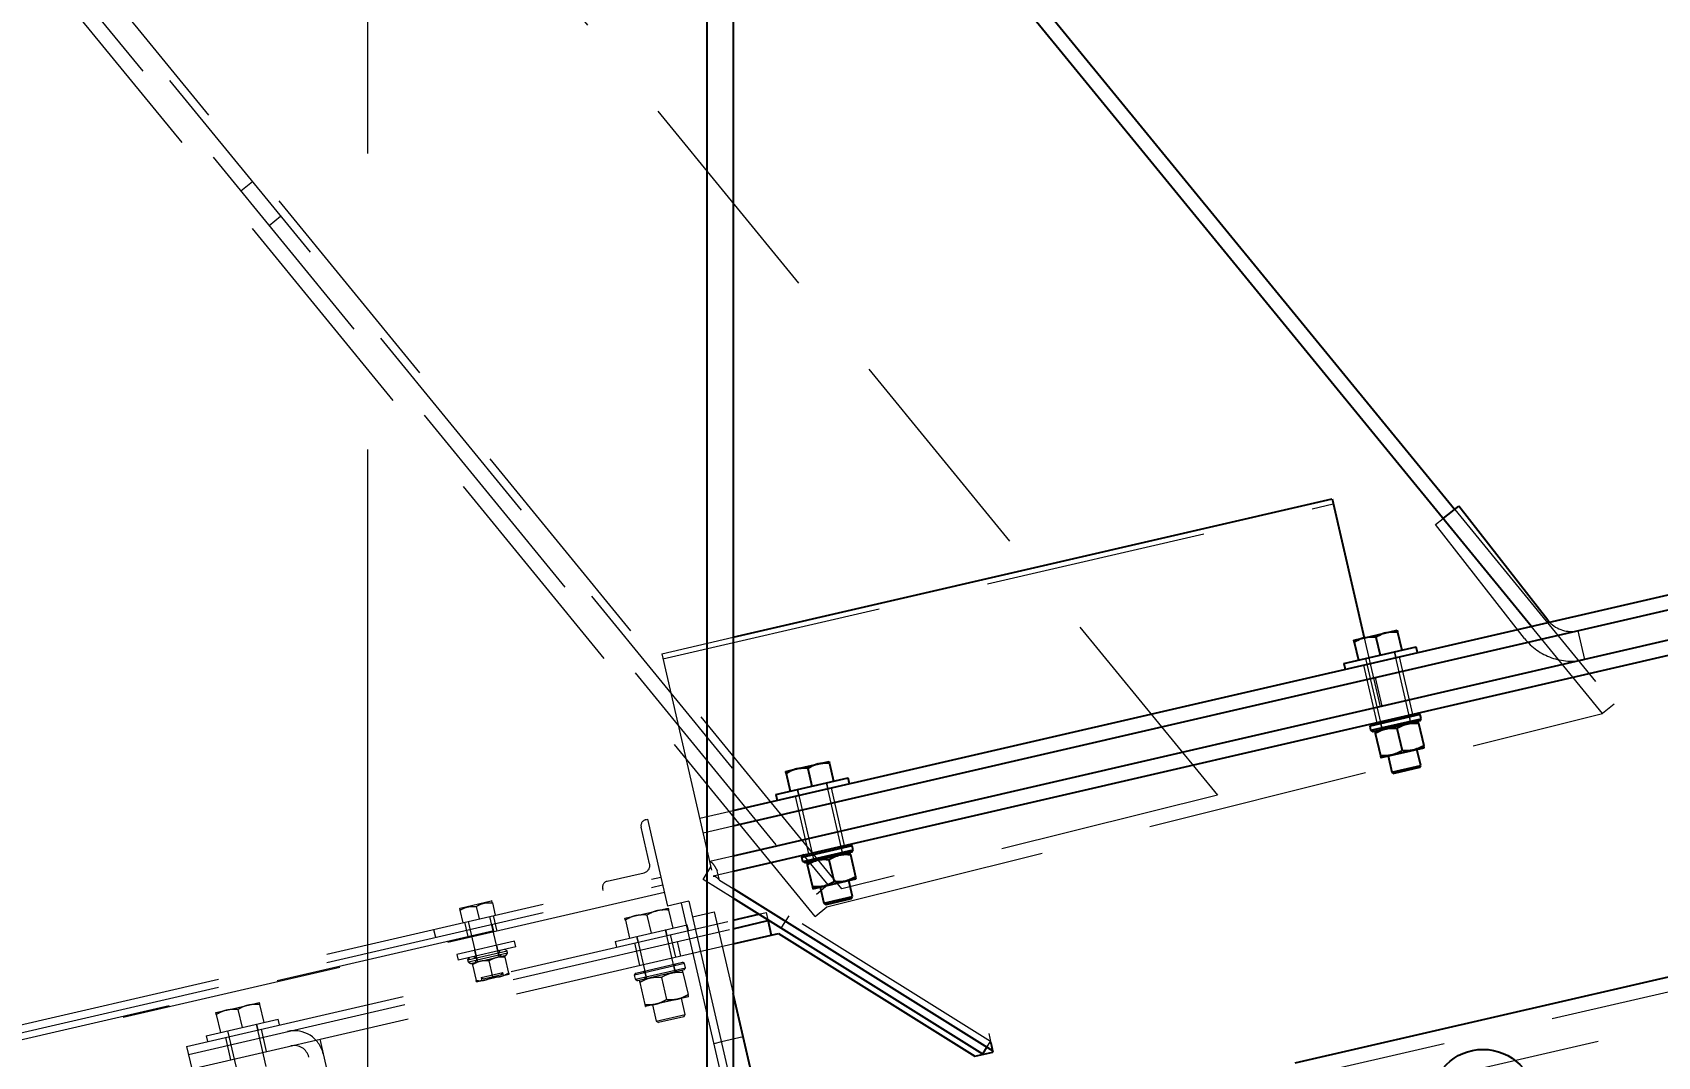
# Model space of a CAD drawing. Header units: millimetres. Extents: x 1293 to 41893, y 1011 to 26911.
# Drawn here: x 10741.8 to 11206.4, y 5429.4 to 5722 of the extents above; entities that cross this region are included whole.
import ezdxf

# ---------------------------------------------------------------- set-up
doc = ezdxf.new("R2010")
doc.units = ezdxf.units.MM
doc.header["$LTSCALE"] = 50
doc.linetypes.add('CENTERX2', pattern=[20.32, 12.7, -2.54, 2.54, -2.54])
doc.linetypes.add('HIDDEN', pattern=[1.905, 1.27, -0.635])
doc.layers.add('CAPA_1', color=7, linetype='Continuous')
doc.layers.add('STRUC', color=4, linetype='Continuous')
doc.styles.add('SLDTEXTSTYLE0', font='TXT', dxfattribs={"width": 0.75})
doc.dimstyles.new('SLDDIMSTYLE1', dxfattribs={"dimtxt": 100, "dimasz": 100, "dimexe": 0, "dimexo": 0.0625, "dimgap": 25, "dimtad": 2, "dimdec": 4, "dimlfac": 75, "dimzin": 12, "dimdsep": 46, "dimtxsty": 'SLDTEXTSTYLE0', "dimsah": 1, "dimcen": 0.09, "dimadec": 0, "dimazin": 3, "dimtfac": 1, "dimtdec": 0, "dimtofl": 0, "dimtmove": 0, "dimatfit": 3, "dimfxl": 1, "dimfrac": 2, "dimtolj": 1, "dimtzin": 12, "dimarcsym": 0})

# ---------------------------------------------------------------- blocks, each defined once
blk = doc.blocks.new('_D_3')
at = {"layer": 'CAPA_1', "transparency": 16777216}
blk.add_arc((9899.27, 4708.49), 5214.32, 0, 13, dxfattribs=at)
for points in [[(14979.94, 5881.46), (14986.48, 5780.49), (15016.52, 5787.13)], [(15113.58, 4708.49), (15128.01, 4808.64), (15097.24, 4808.34)]]:
    blk.add_solid(points, dxfattribs=at)
at = {"layer": 'CAPA_1', "transparency": 16777216, "insert": (15196.76, 5413.27), "char_height": 100, "attachment_point": 1, "rotation": 276.5, "style": 'SLDTEXTSTYLE0'}
blk.add_mtext('13°', dxfattribs=at)

msp = doc.modelspace()

# ---------------------------------------------------------------- linework, layer by layer
at = {"color": 1, "linetype": 'HIDDEN', "lineweight": 18}
for p, q in [((10558.6020972, 6141.7662555), (11080.5469621, 5504.0742424)), ((10479.335065, 6076.8869415), (10969.1907051, 5478.4002999)), ((10973.2231645, 5477.3154142), (10481.2180762, 6078.4281683)), ((10849.0908912, 5355.2090698), (12641.9318104, 5769.1190098)), ((10733.145483, 5760.1074979), (10968.870559, 5472.1077333)), ((10965.5946354, 5469.4264209), (10733.145483, 5753.4237891)), ((10804.6916995, 5679.3788114), (10801.415776, 5676.6974991)), ((10809.4597131, 5666.8697284), (10812.7356366, 5669.5510408)), ((10922.0355164, 5543.064487), (11113.6616291, 5587.304861)), ((11148.4385044, 5585.6935811), (11193.9489977, 5530.0906238)), ((11142.949917, 5581.4054267), (11145.1017334, 5583.0866099)), ((11168.3599931, 5548.8820124), (11142.949917, 5581.4054267)), ((11190.6730741, 5527.4093114), (11170.2797307, 5552.3251083)), ((11183.6082275, 5551.0575468), (11185.5128131, 5542.8078803)), ((10921.7047886, 5544.4970266), (10942.1028163, 5549.2062823)), ((11122.5032206, 5549.0077209), (11127.0506092, 5529.310817)), ((10921.7047886, 5544.4970266), (10936.3767892, 5480.9456097)), ((11122.8533839, 5543.1137484), (11123.2343011, 5541.463815)), ((11122.9358806, 5543.1327942), (11127.6325887, 5522.7891165)), ((11135.8822552, 5524.6937021), (11131.1855472, 5545.0373798)), ((11131.6489609, 5543.4064924), (11131.2680438, 5545.0564257)), ((11136.4068438, 5527.1261866), (11132.5976726, 5543.6255197)), ((11122.2855894, 5541.2447877), (11126.0947606, 5524.7454546)), ((11127.7001892, 5529.4607844), (11125.7956036, 5537.7104509)), ((11193.9489977, 5530.0906238), (11190.6730741, 5527.4093114)), ((10968.870559, 5472.1077333), (11190.6730741, 5527.4093114)), ((11124.589403, 5524.3979154), (11124.1928514, 5523.7632783)), ((11124.461398, 5522.6000754), (11124.1928514, 5523.7632783)), ((11126.5773661, 5524.8568729), (11127.2120069, 5524.4603053)), ((11127.2121357, 5524.4603351), (11126.577511, 5524.8569063)), ((11127.4805534, 5523.2971023), (11127.0839859, 5522.6624616)), ((11127.0841307, 5522.662495), (11127.4806823, 5523.2971321)), ((11127.2120069, 5524.4603053), (11127.4805534, 5523.2971023)), ((11127.2121357, 5524.4603351), (11127.4806823, 5523.2971321)), ((11135.5276707, 5526.3801276), (11135.9242383, 5527.0147683)), ((11135.7962173, 5525.2169246), (11135.5276707, 5526.3801276)), ((11136.4308581, 5524.820357), (11135.7962173, 5525.2169246)), ((11124.461398, 5522.6000754), (11125.0960227, 5522.2035041)), ((10960.4583732, 5505.621906), (10960.8392903, 5503.9719727)), ((10960.5408698, 5505.6409518), (10965.2375779, 5485.2972741)), ((10973.4872444, 5487.2018597), (10968.7905364, 5507.5455374)), ((10969.2539502, 5505.91465), (10968.873033, 5507.5645833)), ((10974.011833, 5489.6343442), (10970.2026618, 5506.1336773)), ((10959.8905786, 5503.7529453), (10963.6997498, 5487.2536122)), ((11080.5469621, 5504.0742424), (10973.2231645, 5477.3154142)), ((10917.1371275, 5497.0521527), (10917.6527316, 5497.1711893)), ((10917.6527316, 5497.1711893), (10923.3863291, 5472.3362502)), ((10932.5676181, 5497.4449428), (10942.1028163, 5499.6463168)), ((10933.5199108, 5493.3201096), (10942.1028163, 5495.3016294)), ((10918.2542626, 5484.4410996), (10915.8268682, 5494.9552997)), ((10942.1028163, 5486.6122546), (10935.4244964, 5485.070443)), ((10962.1943922, 5486.906073), (10961.7978406, 5486.271436)), ((10962.0663872, 5485.108233), (10961.7978406, 5486.271436)), ((10964.1823553, 5487.3650305), (10964.8169961, 5486.9684629)), ((10964.817125, 5486.9684927), (10964.1825002, 5487.3650639)), ((10964.8169961, 5486.9684629), (10965.0855426, 5485.8052599)), ((10964.817125, 5486.9684927), (10965.0856715, 5485.8052897)), ((10973.1326599, 5488.8882852), (10973.5292275, 5489.522926)), ((10973.4012065, 5487.7250822), (10973.1326599, 5488.8882852)), ((10974.0358473, 5487.3285146), (10973.4012065, 5487.7250822)), ((10906.1537923, 5479.4751423), (10916.6679923, 5481.9025366)), ((10933.5213423, 5480.0069312), (10935.7646672, 5483.5970015)), ((11015.7194085, 5433.6357341), (10935.7646672, 5483.5970015)), ((10942.1028163, 5482.2675673), (10936.3767892, 5480.9456097)), ((10938.1904016, 5479.812339), (10937.5782796, 5482.4637307)), ((10962.0663872, 5485.108233), (10962.7010119, 5484.7116617)), ((10965.0855426, 5485.8052599), (10964.6889751, 5485.1706192)), ((10964.6891199, 5485.1706526), (10965.0856715, 5485.8052897)), ((10733.145483, 5437.195585), (10921.4619028, 5480.6718562)), ((10733.145483, 5434.8583485), (10921.9741913, 5478.4528908)), ((10904.9625697, 5476.862685), (10904.8435331, 5477.3782892)), ((10942.1028163, 5474.6446311), (10933.5213423, 5480.0069312)), ((10938.1904016, 5479.812339), (10942.1028163, 5477.3675909)), ((10969.1907051, 5478.4002999), (10965.9147816, 5475.7189876)), ((10922.4865249, 5476.2337305), (10379.0584489, 5350.7734736)), ((10864.1418523, 5471.7831672), (10872.9445608, 5473.8154326)), ((10868.6707617, 5472.2467981), (10869.4954993, 5468.6744667)), ((10873.2155118, 5473.7325946), (10872.9445608, 5473.8154326)), ((10873.3111991, 5473.3181275), (10874.1359368, 5469.7457961)), ((10929.5029696, 5473.748388), (10923.3863291, 5472.3362502)), ((10927.2838093, 5473.2360545), (10942.1028163, 5409.0478832)), ((10929.5029696, 5473.748388), (10942.1028163, 5419.172456)), ((10965.5946354, 5469.4264209), (10968.870559, 5472.1077333)), ((11330.977345, 5475.8172239), (11103.6243299, 5423.3286446)), ((10785.9022264, 5432.2738791), (10942.1028163, 5468.3356267)), ((10864.1418523, 5471.7831672), (10863.9346369, 5471.5899358)), ((10864.0303242, 5471.1754687), (10864.8550619, 5467.6031373)), ((10865.3706661, 5467.7221739), (10866.3952881, 5463.2840481)), ((10866.4018744, 5467.9602471), (10869.0682942, 5456.4107139)), ((10875.2555441, 5457.8391531), (10872.5891243, 5469.3886863)), ((10874.6449547, 5465.1886337), (10873.6203326, 5469.6267595)), ((10911.1883752, 5468.9111547), (10920.4251473, 5471.0436315)), ((10911.3159303, 5468.3586528), (10912.4979682, 5463.238684)), ((10917.5031802, 5469.787092), (10918.6852181, 5464.6671232)), ((10920.4251473, 5471.0436315), (10920.5133528, 5471.0639954)), ((10920.5133528, 5471.0639954), (10923.562875, 5471.7680331)), ((10923.6904301, 5471.2155312), (10924.872468, 5466.0955623)), ((10930.5278017, 5469.3093528), (10936.7150516, 5470.737792)), ((10936.7150516, 5470.737792), (10942.1028163, 5447.4008189)), ((10949.475409, 5470.0377239), (10951.5451374, 5470.5155583)), ((10951.5451374, 5470.5155583), (10952.0229719, 5468.4458299)), ((10955.9086699, 5466.0177763), (10958.1519948, 5469.6078466)), ((10873.7055902, 5465.256598), (10421.5978801, 5360.8793087)), ((10786.4355104, 5429.9639724), (10942.1028163, 5465.9026018)), ((10856.5038985, 5465.6751193), (10857.016187, 5463.4561539)), ((10873.7055902, 5465.256598), (10873.2556881, 5467.2053381)), ((10908.373135, 5462.2863912), (10928.9973013, 5467.0478551)), ((10914.4778882, 5463.6957845), (10914.8588053, 5462.0458512)), ((10914.5603849, 5463.7148304), (10917.3525073, 5451.6208192)), ((10925.6021739, 5453.5254048), (10922.8100514, 5465.6194159)), ((10923.2734652, 5463.9885285), (10922.8925481, 5465.6384618)), ((10925.7077536, 5457.7728159), (10924.2221768, 5464.2075558)), ((10929.3782184, 5465.3979218), (10928.9973013, 5467.0478551)), ((10787.3878032, 5425.8391392), (10942.1028163, 5461.5579144)), ((10879.6497515, 5462.3293857), (10863.1504184, 5458.5202145)), ((10863.1504184, 5458.5202145), (10863.5313355, 5456.8702812)), ((10880.0306686, 5460.6794524), (10863.5313355, 5456.8702812)), ((10866.2943367, 5456.9650844), (10877.5059144, 5459.5534811)), ((10877.6487584, 5458.9347561), (10866.4371806, 5456.3463594)), ((10867.0718054, 5455.9497881), (10877.2521908, 5458.3001153)), ((10868.2239633, 5459.6915347), (10868.6048804, 5458.0416014)), ((10874.9571237, 5459.5081323), (10874.5762066, 5461.1580656)), ((10875.1284515, 5459.0046005), (10875.525019, 5459.6392412)), ((10875.2712954, 5458.3858755), (10875.1284515, 5459.0046005)), ((10875.9059362, 5457.9893079), (10875.2712954, 5458.3858755)), ((10876.8079527, 5458.1720236), (10876.7603729, 5458.1865702)), ((10877.5059144, 5459.5534811), (10876.8712737, 5459.9500486)), ((10877.2521908, 5458.3001153), (10877.6487584, 5458.9347561)), ((10877.6487584, 5458.9347561), (10877.5059144, 5459.5534811)), ((10880.0306686, 5460.6794524), (10879.6497515, 5462.3293857)), ((10908.373135, 5462.2863912), (10908.7540521, 5460.6364579)), ((10913.9100937, 5461.8268238), (10915.3956704, 5455.3920839)), ((10926.0952197, 5462.2069569), (10927.0475124, 5458.0821236)), ((10866.2941629, 5456.9650443), (10866.6907304, 5457.599685)), ((10866.4370068, 5456.3463193), (10866.2941629, 5456.9650443)), ((10866.6908882, 5457.5997214), (10866.2943367, 5456.9650844)), ((10866.4371806, 5456.3463594), (10866.2943367, 5456.9650844)), ((10867.0716476, 5455.9497517), (10866.4370068, 5456.3463193)), ((10866.4371806, 5456.3463594), (10867.0718054, 5455.9497881)), ((10867.0718054, 5455.9497881), (10867.0716476, 5455.9497517)), ((10867.5634654, 5456.0632968), (10867.5270778, 5456.0293648)), ((10867.6225014, 5455.6160399), (10868.6703464, 5451.0773247)), ((10868.0369851, 5457.9104924), (10868.6716258, 5457.5139248)), ((10868.6717259, 5457.5139479), (10868.0371012, 5457.9105192)), ((10868.8144698, 5456.8951998), (10868.4179022, 5456.2605591)), ((10868.4180183, 5456.2605859), (10868.8145698, 5456.8952229)), ((10868.6716258, 5457.5139248), (10868.8144698, 5456.8951998)), ((10868.6717259, 5457.5139479), (10868.8145698, 5456.8952229)), ((10872.2637314, 5456.6839363), (10873.3099913, 5452.152087)), ((10876.9033763, 5457.7586987), (10877.9512212, 5453.2199835)), ((10928.2669673, 5455.9089086), (10913.9125476, 5452.5949297)), ((10914.1810941, 5451.4317267), (10928.5355139, 5454.7457056)), ((10914.3091151, 5453.2295704), (10927.6323266, 5456.3054762)), ((10928.1389464, 5454.1110649), (10914.8157349, 5451.0351591)), ((10916.2972847, 5453.6885756), (10916.9319255, 5453.292008)), ((10916.9320544, 5453.2920378), (10916.2974296, 5453.688609)), ((10925.2475894, 5455.2118303), (10925.6441569, 5455.846471)), ((10925.516136, 5454.0486273), (10925.2475894, 5455.2118303)), ((10926.1507767, 5453.6520597), (10925.516136, 5454.0486273)), ((10927.6707364, 5453.9749304), (10927.618482, 5453.9909062)), ((10928.2669673, 5455.9089086), (10927.6323266, 5456.3054762)), ((10928.1389464, 5454.1110649), (10928.5355139, 5454.7457056)), ((10928.5355139, 5454.7457056), (10928.2669673, 5455.9089086)), ((10868.76577, 5450.6639997), (10868.8133497, 5450.6494531)), ((10878.0102572, 5452.7727265), (10868.8133497, 5450.6494531)), ((10870.092009, 5451.9765181), (10876.2792589, 5453.4049573)), ((10870.092009, 5451.9765181), (10870.7266497, 5451.5799506)), ((10870.092009, 5451.9765181), (10870.3181785, 5450.9968702)), ((10870.7266497, 5451.5799506), (10875.8826913, 5452.7703166)), ((10875.8826913, 5452.7703166), (10876.2792589, 5453.4049573)), ((10876.5054284, 5452.4253094), (10876.2792589, 5453.4049573)), ((10913.9125476, 5452.5949297), (10914.3091151, 5453.2295704)), ((10914.1810941, 5451.4317267), (10913.9125476, 5452.5949297)), ((10914.3093216, 5453.2296181), (10913.91277, 5452.594981)), ((10914.1813166, 5451.4317781), (10913.91277, 5452.594981)), ((10914.8157349, 5451.0351591), (10914.1810941, 5451.4317267)), ((10914.1813166, 5451.4317781), (10914.8159414, 5451.0352068)), ((10915.3361992, 5451.1553178), (10915.2962366, 5451.118052)), ((10915.4238336, 5450.5653687), (10916.8933299, 5444.200281)), ((10917.2004721, 5452.128805), (10916.8039045, 5451.4941643)), ((10916.8040494, 5451.4941977), (10917.200601, 5452.1288348)), ((10916.9319255, 5453.292008), (10917.2004721, 5452.128805)), ((10916.9320544, 5453.2920378), (10917.200601, 5452.1288348)), ((10921.6110416, 5451.9939894), (10923.0806217, 5445.6285387)), ((10927.7983334, 5453.4222471), (10929.2678297, 5447.0571594)), ((10803.588945, 5444.0698689), (10806.6384672, 5444.7739065)), ((10806.7660223, 5444.2214047), (10807.9480603, 5439.1014358)), ((10929.3554641, 5446.4672103), (10917.0731813, 5443.6316219)), ((10928.4045811, 5441.3868454), (10927.339156, 5446.0017089)), ((10929.3554641, 5446.4672103), (10929.3954267, 5446.504476)), ((10791.4487272, 5435.2922646), (10812.0728935, 5440.0537286)), ((10794.2639674, 5441.9170282), (10797.3134896, 5442.6210658)), ((10794.3915225, 5441.3645263), (10795.5735605, 5436.2445574)), ((10797.3134896, 5442.6210658), (10797.4016951, 5442.6414297)), ((10797.4016951, 5442.6414297), (10803.5007395, 5444.049505)), ((10800.5787724, 5442.7929655), (10801.7608104, 5437.6729966)), ((10803.5007395, 5444.049505), (10803.588945, 5444.0698689)), ((10812.4538107, 5438.4037953), (10812.0728935, 5440.0537286)), ((10917.0209269, 5443.6475977), (10917.0731813, 5443.6316219)), ((10919.0894894, 5444.0971233), (10920.1549146, 5439.4822598)), ((10920.1549146, 5439.4822598), (10928.4045811, 5441.3868454)), ((10928.0080136, 5440.7522047), (10920.7895553, 5439.0856923)), ((10928.0080136, 5440.7522047), (10928.4045811, 5441.3868454)), ((10791.4487272, 5435.2922646), (10791.8296443, 5433.6423313)), ((10797.5534804, 5436.701658), (10797.9343975, 5435.0517247)), ((10797.6359771, 5436.7207038), (10800.4280996, 5424.6266927)), ((10808.6777661, 5426.5312783), (10805.8856436, 5438.6252894)), ((10806.3490574, 5436.994402), (10805.9681403, 5438.6443353)), ((10808.7833458, 5430.7786894), (10807.2977691, 5437.2134293)), ((10920.1549146, 5439.4822598), (10920.7895553, 5439.0856923)), ((10944.9726299, 5434.9702909), (10938.7853799, 5433.5418517)), ((11015.1883769, 5435.9358845), (11015.8033787, 5433.2720193)), ((10785.9022264, 5432.2738791), (10787.3878032, 5425.8391392)), ((10796.9856859, 5434.8326973), (10798.4712627, 5428.3979574)), ((10823.9916386, 5434.2898004), (10866.8298177, 5248.7372611)), ((10938.789624, 5433.5234686), (10936.5704637, 5433.0111351)), ((11014.6997736, 5432.0039772), (11015.7194085, 5433.6357341))]:
    msp.add_line(p, q, dxfattribs=at)
at = {"color": 7, "linetype": 'Continuous', "lineweight": 25}
for p, q in [((10942.1028163, 5837.7865303), (11148.4385044, 5585.6935811)), ((11170.2797307, 5552.3251083), (10942.1028163, 5831.1028215)), ((11466.6701076, 5603.3734689), (10942.1028163, 5482.2675673)), ((10942.1028163, 5549.2062823), (11113.3309013, 5588.7374006)), ((11113.3309013, 5588.7374006), (11122.5032206, 5549.0077209)), ((10942.1028163, 5499.6463168), (11325.5635442, 5588.1752014)), ((10942.1028163, 5495.3016294), (11326.515837, 5584.0503681)), ((11145.1017334, 5583.0866099), (11149.6217414, 5586.6180272)), ((11175.0318175, 5554.0946129), (11149.6217414, 5586.6180272)), ((11328.4204226, 5575.8007016), (10942.1028163, 5486.6122546)), ((11122.7015986, 5549.05352), (11131.9383707, 5551.1859969)), ((11175.0318175, 5554.0946129), (11175.5115139, 5553.5329606)), ((11116.7486307, 5541.704355), (11137.3727971, 5546.465819)), ((11119.5638709, 5548.3291185), (11122.6133931, 5549.0331562)), ((11119.691426, 5547.7766167), (11120.873464, 5542.6566478)), ((11122.6133931, 5549.0331562), (11122.7015986, 5549.05352)), ((11125.8786759, 5549.2050559), (11127.0607139, 5544.085087)), ((11132.0659259, 5550.633495), (11133.2479638, 5545.5135262)), ((11137.7537142, 5544.8158857), (11137.3727971, 5546.465819)), ((11116.7486307, 5541.704355), (11117.1295478, 5540.0544217)), ((11138.5470487, 5527.0772059), (11124.1926289, 5523.763227)), ((11124.1926289, 5523.763227), (11124.5891965, 5524.3978677)), ((11124.4611755, 5522.600024), (11124.1926289, 5523.763227)), ((11124.4611755, 5522.600024), (11138.8155953, 5525.9140029)), ((11138.4190277, 5525.2793622), (11125.0958162, 5522.2034564)), ((11131.891123, 5523.1622867), (11133.360703, 5516.796836)), ((11137.9508178, 5525.1432277), (11137.8985634, 5525.1592035)), ((11138.5470487, 5527.0772059), (11137.9124079, 5527.4737735)), ((11138.0784148, 5524.5905444), (11139.547911, 5518.2254567)), ((11138.4190277, 5525.2793622), (11138.8155953, 5525.9140029)), ((11138.8155953, 5525.9140029), (11138.5470487, 5527.0772059)), ((11125.0958162, 5522.2034564), (11124.4611755, 5522.600024)), ((11125.6162805, 5522.3236151), (11125.5763179, 5522.2863494)), ((11125.7039149, 5521.733666), (11127.1734112, 5515.3685783)), ((11127.3010082, 5514.815895), (11127.3532626, 5514.7999192)), ((11127.3532626, 5514.7999192), (11139.6355454, 5517.6355076)), ((11129.3695707, 5515.2654206), (11130.4349959, 5510.6505571)), ((11138.6846625, 5512.5551427), (11137.6192373, 5517.1700062)), ((10957.1688601, 5510.8372761), (10960.2183823, 5511.5413138)), ((10957.2964152, 5510.2847743), (10958.4784532, 5505.1648054)), ((10960.2183823, 5511.5413138), (10960.3065878, 5511.5616777)), ((10960.3065878, 5511.5616777), (10969.5433599, 5513.6941545)), ((10963.4836651, 5511.7132135), (10964.6657031, 5506.5932446)), ((10969.6709151, 5513.1416527), (10970.852953, 5508.0216838)), ((11130.4349959, 5510.6505571), (11138.6846625, 5512.5551427)), ((11130.4349959, 5510.6505571), (11131.0696367, 5510.2539896)), ((11138.2880949, 5511.920502), (11131.0696367, 5510.2539896)), ((11138.2880949, 5511.920502), (11138.6846625, 5512.5551427)), ((10954.3536199, 5504.2125126), (10974.9777863, 5508.9739766)), ((10975.3587034, 5507.3240433), (10974.9777863, 5508.9739766)), ((10954.3536199, 5504.2125126), (10954.734537, 5502.5625793)), ((10976.1520379, 5489.5853635), (10961.7976181, 5486.2713846)), ((10961.7976181, 5486.2713846), (10962.1941857, 5486.9060253)), ((10962.0661647, 5485.1081816), (10961.7976181, 5486.2713846)), ((10962.0661647, 5485.1081816), (10976.4205845, 5488.4221605)), ((10976.0240169, 5487.7875198), (10962.7008054, 5484.711614)), ((10975.555807, 5487.6513854), (10975.5035526, 5487.6673611)), ((10976.1520379, 5489.5853635), (10975.5173971, 5489.9819311)), ((10975.683404, 5487.098702), (10977.1529002, 5480.7336143)), ((10976.0240169, 5487.7875198), (10976.4205845, 5488.4221605)), ((10976.4205845, 5488.4221605), (10976.1520379, 5489.5853635)), ((10962.7008054, 5484.711614), (10962.0661647, 5485.1081816)), ((10963.3089042, 5484.2418236), (10964.7784004, 5477.876736)), ((10969.4961122, 5485.6704443), (10970.9656922, 5479.3049936)), ((10942.1028163, 5477.3675909), (11016.3315305, 5430.9843424)), ((10964.9059974, 5477.3240526), (10964.9582518, 5477.3080768)), ((10964.9582518, 5477.3080768), (10977.2405346, 5480.1436652)), ((10966.97456, 5477.7735782), (10968.0399851, 5473.1587148)), ((10976.2896517, 5475.0633003), (10975.2242265, 5479.6781638)), ((11330.028676, 5479.926361), (11102.6756609, 5427.4377816)), ((11013.4760836, 5430.0456638), (10942.1028163, 5474.6446311)), ((10968.0399851, 5473.1587148), (10976.2896517, 5475.0633003)), ((10968.0399851, 5473.1587148), (10968.6746259, 5472.7621472)), ((10975.8930841, 5474.4286596), (10968.6746259, 5472.7621472)), ((10975.8930841, 5474.4286596), (10976.2896517, 5475.0633003)), ((10942.1028163, 5468.3356267), (10949.475409, 5470.0377239)), ((10942.1028163, 5465.9026018), (10952.0784214, 5468.2056517)), ((10952.0229719, 5468.4458299), (10953.0307142, 5464.0808184)), ((10942.1028163, 5461.5579144), (10955.0658597, 5464.5506688)), ((10955.0658597, 5464.5506688), (11011.2519929, 5429.4416762)), ((11012.0811531, 5144.2913413), (10942.1028163, 5447.4008189)), ((11011.2519929, 5429.4416762), (11016.412621, 5430.633101)), ((11013.4760836, 5430.0456638), (11014.6997736, 5432.0039772)), ((11015.800499, 5433.2844927), (11016.412621, 5430.633101))]:
    msp.add_line(p, q, dxfattribs=at)
msp.add_circle((11156.4930547, 5416.5996129), 14.8166667, dxfattribs=at)
at = {"color": 1, "linetype": 'HIDDEN', "lineweight": 18}
for centre, radius, start, end in [((11181.7036419, 5559.3072134), 8.4666667, 223, 283), ((11181.7036419, 5559.3072134), 16.9333333, 218, 283), ((10917.5304244, 5495.3485966), 1.7483667, 103, 193), ((10916.1918459, 5483.9649532), 2.1166667, 283, 13), ((10906.5470892, 5477.7715861), 1.7483667, 103, 193), ((10816.6942648, 5428.2603816), 8.4666667, 13, 103), ((10816.6942648, 5428.2603816), 4.2333333, 13, 103)]:
    msp.add_arc(centre, radius, start, end, dxfattribs=at)
at = {"color": 7, "linetype": 'Continuous', "lineweight": 25}
for points, knots in [([(11131.9383707, 5551.1859969), (11131.9456581, 5551.1544319), (11131.9599605, 5551.0924814), (11132.0310553, 5550.7845361), (11132.0659259, 5550.633495)], [0, 0, 0, 0, 0.5095195514, 1, 1, 1, 1]), ([(11119.691426, 5547.7766167), (11119.6652964, 5547.8897967), (11119.5926322, 5548.2045399), (11119.5750992, 5548.2804837), (11119.5638709, 5548.3291185)], [0, 0, 0, 0, 0.3595950484, 1, 1, 1, 1]), ([(11122.6133931, 5549.0331562), (11122.2705324, 5548.938904), (11121.2476544, 5548.6577155), (11120.3128748, 5548.1284659), (11119.691426, 5547.7766167)], [0, 0, 0, 0, 0.3351922062, 1, 1, 1, 1]), ([(11125.8786759, 5549.2050559), (11125.6714151, 5549.223117), (11124.6042263, 5549.3161142), (11123.550599, 5549.1706962), (11122.7015986, 5549.05352)], [0, 0, 0, 0, 0.1942119601, 1, 1, 1, 1]), ([(11128.8006431, 5550.4615954), (11128.4577823, 5550.3673432), (11127.4349043, 5550.0861547), (11126.5001247, 5549.5569051), (11125.8786759, 5549.2050559)], [0, 0, 0, 0, 0.3351922062, 1, 1, 1, 1]), ([(11132.0659259, 5550.633495), (11131.858665, 5550.6515562), (11130.7914762, 5550.7445534), (11129.7378489, 5550.5991354), (11128.8888485, 5550.4819592)], [0, 0, 0, 0, 0.1942119601, 1, 1, 1, 1]), ([(11125.7039149, 5521.733666), (11126.2040959, 5522.0172756), (11127.2153037, 5522.5906447), (11128.7966234, 5523.0800913), (11130.3742627, 5523.2618563), (11131.3824237, 5523.1956787), (11131.891123, 5523.1622867)], [0, 0, 0, 0, 0.2646176718, 0.5349733347, 0.7653562273, 1, 1, 1, 1]), ([(11131.891123, 5523.1622867), (11132.3912932, 5523.445861), (11133.4024807, 5524.0191594), (11134.9838045, 5524.5085053), (11136.5614807, 5524.6901851), (11137.569691, 5524.6239602), (11138.0784148, 5524.5905444)], [0, 0, 0, 0, 0.2646061211, 0.5349506065, 0.7653448938, 1, 1, 1, 1]), ([(11138.0784148, 5524.5905444), (11138.0598982, 5524.6707486), (11138.0052594, 5524.907415), (11137.95241, 5525.1363311), (11137.9581295, 5525.1115572), (11137.9600089, 5525.1034164)], [0, 0, 0, 0, 0.2560436476, 0.755532585, 1, 1, 1, 1]), ([(11125.5850286, 5522.2486195), (11125.5831917, 5522.2565758), (11125.5772912, 5522.2821338), (11125.6298355, 5522.0545393), (11125.6853992, 5521.8138663), (11125.7039149, 5521.733666)], [0, 0, 0, 0, 0.2315942222, 0.7439414361, 1, 1, 1, 1]), ([(11133.360703, 5516.796836), (11132.8605328, 5516.5132617), (11131.8493453, 5515.9399633), (11130.2680214, 5515.4506174), (11128.6903453, 5515.2689376), (11127.682135, 5515.3351625), (11127.1734112, 5515.3685783)], [0, 0, 0, 0, 0.2646061211, 0.5349506065, 0.7653448938, 1, 1, 1, 1]), ([(11127.1734112, 5515.3685783), (11127.1919278, 5515.2883741), (11127.2465666, 5515.0517077), (11127.299416, 5514.8227916), (11127.2936965, 5514.8475655), (11127.2918171, 5514.8557063)], [0, 0, 0, 0, 0.2560436476, 0.755532585, 1, 1, 1, 1]), ([(11139.547911, 5518.2254567), (11139.0477301, 5517.9418471), (11138.0365223, 5517.368478), (11136.4552026, 5516.8790314), (11134.8775633, 5516.6972664), (11133.8694023, 5516.763444), (11133.360703, 5516.796836)], [0, 0, 0, 0, 0.2646176718, 0.5349733347, 0.7653562273, 1, 1, 1, 1]), ([(11139.6667974, 5517.7105033), (11139.6686343, 5517.7025469), (11139.6745348, 5517.6769889), (11139.6219905, 5517.9045835), (11139.5664267, 5518.1452564), (11139.547911, 5518.2254567)], [0, 0, 0, 0, 0.2315942222, 0.7439414361, 1, 1, 1, 1]), ([(10957.2964152, 5510.2847743), (10957.2702856, 5510.3979543), (10957.1976214, 5510.7126975), (10957.1800884, 5510.7886413), (10957.1688601, 5510.8372761)], [0, 0, 0, 0, 0.3595950484, 1, 1, 1, 1]), ([(10960.2183823, 5511.5413138), (10959.8755216, 5511.4470616), (10958.8526436, 5511.1658732), (10957.917864, 5510.6366235), (10957.2964152, 5510.2847743)], [0, 0, 0, 0, 0.3351922062, 1, 1, 1, 1]), ([(10963.4836651, 5511.7132135), (10963.2764043, 5511.7312746), (10962.2092155, 5511.8242718), (10961.1555882, 5511.6788538), (10960.3065878, 5511.5616777)], [0, 0, 0, 0, 0.1942119601, 1, 1, 1, 1]), ([(10966.4056323, 5512.969753), (10966.0627715, 5512.8755008), (10965.0398935, 5512.5943123), (10964.1051139, 5512.0650627), (10963.4836651, 5511.7132135)], [0, 0, 0, 0, 0.3351922062, 1, 1, 1, 1]), ([(10969.6709151, 5513.1416527), (10969.4636542, 5513.1597138), (10968.3964654, 5513.252711), (10967.3428381, 5513.107293), (10966.4938377, 5512.9901169)], [0, 0, 0, 0, 0.1942119601, 1, 1, 1, 1]), ([(10969.5433599, 5513.6941545), (10969.5506473, 5513.6625895), (10969.5649497, 5513.600639), (10969.6360445, 5513.2926938), (10969.6709151, 5513.1416527)], [0, 0, 0, 0, 0.5095195514, 1, 1, 1, 1]), ([(10969.4961122, 5485.6704443), (10969.9962824, 5485.9540186), (10971.0074699, 5486.527317), (10972.5887938, 5487.0166629), (10974.1664699, 5487.1983427), (10975.1746802, 5487.1321178), (10975.683404, 5487.098702)], [0, 0, 0, 0, 0.2646061211, 0.5349506065, 0.7653448938, 1, 1, 1, 1]), ([(10975.683404, 5487.098702), (10975.6648874, 5487.1789062), (10975.6102486, 5487.4155726), (10975.5573992, 5487.6444887), (10975.5631187, 5487.6197149), (10975.5649981, 5487.611574)], [0, 0, 0, 0, 0.2560436476, 0.755532585, 1, 1, 1, 1]), ([(10963.1900178, 5484.7567771), (10963.1881809, 5484.7647334), (10963.1822804, 5484.7902914), (10963.2348247, 5484.5626969), (10963.2903885, 5484.3220239), (10963.3089042, 5484.2418236)], [0, 0, 0, 0, 0.2315942222, 0.7439414361, 1, 1, 1, 1]), ([(10963.3089042, 5484.2418236), (10963.8090851, 5484.5254332), (10964.8202929, 5485.0988024), (10966.4016126, 5485.5882489), (10967.9792519, 5485.770014), (10968.9874129, 5485.7038363), (10969.4961122, 5485.6704443)], [0, 0, 0, 0, 0.2646176718, 0.5349733347, 0.7653562273, 1, 1, 1, 1]), ([(10970.9656922, 5479.3049936), (10970.465522, 5479.0214193), (10969.4543345, 5478.4481209), (10967.8730106, 5477.958775), (10966.2953345, 5477.7770952), (10965.2871242, 5477.8433201), (10964.7784004, 5477.876736)], [0, 0, 0, 0, 0.2646061211, 0.5349506065, 0.7653448938, 1, 1, 1, 1]), ([(10964.7784004, 5477.876736), (10964.796917, 5477.7965317), (10964.8515558, 5477.5598653), (10964.9044052, 5477.3309492), (10964.8986857, 5477.3557231), (10964.8968063, 5477.3638639)], [0, 0, 0, 0, 0.2560436476, 0.755532585, 1, 1, 1, 1]), ([(10977.1529002, 5480.7336143), (10976.6527193, 5480.4500047), (10975.6415115, 5479.8766356), (10974.0601918, 5479.387189), (10972.4825525, 5479.205424), (10971.4743915, 5479.2716016), (10970.9656922, 5479.3049936)], [0, 0, 0, 0, 0.2646176718, 0.5349733347, 0.76535622725, 1, 1, 1, 1]), ([(10977.2717866, 5480.2186609), (10977.2736235, 5480.2107045), (10977.279524, 5480.1851465), (10977.2269797, 5480.4127411), (10977.1714159, 5480.653414), (10977.1529002, 5480.7336143)], [0, 0, 0, 0, 0.2315942222, 0.7439414361, 1, 1, 1, 1])]:
    msp.add_open_spline(points, degree=3, knots=knots, dxfattribs=at)
at = {"color": 1, "linetype": 'HIDDEN', "lineweight": 18}
for points, knots in [([(10935.4244964, 5485.070443), (10935.5253335, 5485.0694926), (10935.7299314, 5485.0675641), (10936.1056445, 5484.7603028), (10936.5351424, 5484.2328034), (10937.0209487, 5483.4848678), (10937.3893598, 5482.809868), (10937.5782796, 5482.4637307)], [0, 0, 0, 0, 0.1945053762, 0.3946504852, 0.589168373, 0.7893271025, 1, 1, 1, 1]), ([(10936.3767892, 5480.9456097), (10936.513182, 5480.953115), (10936.8622569, 5480.9723235), (10937.4703991, 5480.5866978), (10937.9737775, 5480.0453171), (10938.1904016, 5479.812339)], [0, 0, 0, 0, 0.2675719734, 0.6848065406, 1, 1, 1, 1]), ([(10864.0303242, 5471.1754687), (10864.4054169, 5471.3871821), (10865.163736, 5471.8151997), (10866.7122877, 5472.3130801), (10867.9124095, 5472.2724635), (10868.6707617, 5472.2467981)], [0, 0, 0, 0, 0.2648633469, 0.5354700776, 1, 1, 1, 1]), ([(10868.6707617, 5472.2467981), (10869.0458544, 5472.4585115), (10869.8041735, 5472.8865291), (10871.3527251, 5473.3844095), (10872.5528469, 5473.3437929), (10873.3111991, 5473.3181275)], [0, 0, 0, 0, 0.2648633469, 0.5354700776, 1, 1, 1, 1]), ([(10873.3111991, 5473.3181275), (10873.2717121, 5473.4891642), (10873.2173931, 5473.7244458), (10873.2210116, 5473.7087724), (10873.2219996, 5473.7044927)], [0, 0, 0, 0, 0.7269449466, 1, 1, 1, 1]), ([(10863.9414927, 5471.5602404), (10863.9403657, 5471.565122), (10863.9362377, 5471.583002), (10863.9907182, 5471.3470211), (10864.0303242, 5471.1754687)], [0, 0, 0, 0, 0.2730240829, 1, 1, 1, 1]), ([(10911.3159303, 5468.3586528), (10911.2898006, 5468.4718329), (10911.2171364, 5468.786576), (10911.1996034, 5468.8625199), (10911.1883752, 5468.9111547)], [0, 0, 0, 0, 0.3595950484, 1, 1, 1, 1]), ([(10914.2378974, 5469.6151924), (10913.8950367, 5469.5209402), (10912.8721586, 5469.2397517), (10911.937379, 5468.7105021), (10911.3159303, 5468.3586528)], [0, 0, 0, 0, 0.3351922062, 1, 1, 1, 1]), ([(10917.5031802, 5469.787092), (10917.2959194, 5469.8051532), (10916.2287306, 5469.8981504), (10915.1751032, 5469.7527323), (10914.3261029, 5469.6355562)], [0, 0, 0, 0, 0.1942119601, 1, 1, 1, 1]), ([(10920.4251473, 5471.0436315), (10920.0822866, 5470.9493794), (10919.0594086, 5470.6681909), (10918.124629, 5470.1389413), (10917.5031802, 5469.787092)], [0, 0, 0, 0, 0.3351922062, 1, 1, 1, 1]), ([(10923.6904301, 5471.2155312), (10923.4831693, 5471.2335924), (10922.4159805, 5471.3265895), (10921.3623531, 5471.1811715), (10920.5133528, 5471.0639954)], [0, 0, 0, 0, 0.1942119601, 1, 1, 1, 1]), ([(10923.562875, 5471.7680331), (10923.5701624, 5471.736468), (10923.5844648, 5471.6745175), (10923.6555595, 5471.3665723), (10923.6904301, 5471.2155312)], [0, 0, 0, 0, 0.5095195514, 1, 1, 1, 1]), ([(10876.8148437, 5458.1421752), (10876.8136534, 5458.1473311), (10876.809215, 5458.1665559), (10876.8635867, 5457.9310462), (10876.9033763, 5457.7586987)], [0, 0, 0, 0, 0.2681935823, 1, 1, 1, 1]), ([(10867.6225014, 5455.6160399), (10867.5828327, 5455.787864), (10867.5286219, 5456.0226767), (10867.5325533, 5456.0056478), (10867.5336079, 5456.0010798)], [0, 0, 0, 0, 0.7317498631, 1, 1, 1, 1]), ([(10872.2637314, 5456.6839363), (10871.8337744, 5456.7101992), (10870.9645541, 5456.7632935), (10869.3541373, 5456.5336812), (10868.2930342, 5455.9713736), (10867.6225014, 5455.6160399)], [0, 0, 0, 0, 0.2648580026, 0.535448761, 1, 1, 1, 1]), ([(10876.9033763, 5457.7586987), (10876.4738912, 5457.7844565), (10875.6055994, 5457.8365312), (10873.9956052, 5457.6044448), (10872.9347006, 5457.0405633), (10872.2637314, 5456.6839363)], [0, 0, 0, 0, 0.2645663682, 0.5348749116, 1, 1, 1, 1]), ([(10921.6110416, 5451.9939894), (10922.1112119, 5452.2775637), (10923.1223993, 5452.8508621), (10924.7037232, 5453.340208), (10926.2813993, 5453.5218878), (10927.2896096, 5453.4556629), (10927.7983334, 5453.4222471)], [0, 0, 0, 0, 0.2646061211, 0.5349506065, 0.7653448938, 1, 1, 1, 1]), ([(10927.7983334, 5453.4222471), (10927.7798168, 5453.5024513), (10927.7251781, 5453.7391177), (10927.6723286, 5453.9680338), (10927.6780481, 5453.9432599), (10927.6799276, 5453.9351191)], [0, 0, 0, 0, 0.2560436476, 0.755532585, 1, 1, 1, 1]), ([(10868.6703464, 5451.0773247), (10869.0998315, 5451.0515668), (10869.9681232, 5450.9994921), (10871.5781175, 5451.2315785), (10872.639022, 5451.7954601), (10873.3099913, 5452.152087)], [0, 0, 0, 0, 0.2645663682, 0.5348749116, 1, 1, 1, 1]), ([(10868.7588789, 5450.6938482), (10868.7600693, 5450.6886922), (10868.7645076, 5450.6694675), (10868.7101359, 5450.9049772), (10868.6703464, 5451.0773247)], [0, 0, 0, 0, 0.2681935823, 1, 1, 1, 1]), ([(10873.3099913, 5452.152087), (10873.7399483, 5452.1258241), (10874.6091685, 5452.0727299), (10876.2195853, 5452.3023421), (10877.2806885, 5452.8646498), (10877.9512212, 5453.2199835)], [0, 0, 0, 0, 0.2648580026, 0.535448761, 1, 1, 1, 1]), ([(10877.9512212, 5453.2199835), (10877.99089, 5453.0481593), (10878.0451007, 5452.8133467), (10878.0411693, 5452.8303755), (10878.0401147, 5452.8349435)], [0, 0, 0, 0, 0.7317498631, 1, 1, 1, 1]), ([(10915.3049472, 5451.0803221), (10915.3031103, 5451.0882785), (10915.2972098, 5451.1138365), (10915.3497542, 5450.8862419), (10915.4053179, 5450.645569), (10915.4238336, 5450.5653687)], [0, 0, 0, 0, 0.23159422221, 0.7439414361, 1, 1, 1, 1]), ([(10915.4238336, 5450.5653687), (10915.9240145, 5450.8489783), (10916.9352224, 5451.4223474), (10918.5165421, 5451.911794), (10920.0941814, 5452.093559), (10921.1023424, 5452.0273814), (10921.6110416, 5451.9939894)], [0, 0, 0, 0, 0.2646176718, 0.5349733347, 0.7653562273, 1, 1, 1, 1]), ([(10806.7660223, 5444.2214047), (10806.5587615, 5444.2394658), (10805.4915727, 5444.332463), (10804.4379453, 5444.187045), (10803.588945, 5444.0698689)], [0, 0, 0, 0, 0.1942119601, 1, 1, 1, 1]), ([(10806.6384672, 5444.7739065), (10806.6457546, 5444.7423415), (10806.660057, 5444.680391), (10806.7311517, 5444.3724458), (10806.7660223, 5444.2214047)], [0, 0, 0, 0, 0.50951955136, 1, 1, 1, 1]), ([(10923.0806217, 5445.6285387), (10922.5804514, 5445.3449644), (10921.569264, 5444.771666), (10919.9879401, 5444.2823201), (10918.410264, 5444.1006403), (10917.4020537, 5444.1668652), (10916.8933299, 5444.200281)], [0, 0, 0, 0, 0.2646061211, 0.5349506065, 0.7653448938, 1, 1, 1, 1]), ([(10916.8933299, 5444.200281), (10917.4672158, 5444.1646393), (10918.6274319, 5444.0925828), (10920.2632718, 5444.3458761), (10921.7609252, 5444.8740983), (10922.6380439, 5445.3755271), (10923.0806217, 5445.6285387)], [0, 0, 0, 0, 0.2646176718, 0.5349733347, 0.7653562273, 1, 1, 1, 1]), ([(10916.8933299, 5444.200281), (10916.9118465, 5444.1200768), (10916.9664852, 5443.8834104), (10917.0193347, 5443.6544943), (10917.0136152, 5443.6792682), (10917.0117357, 5443.687409)], [0, 0, 0, 0, 0.2560436476, 0.755532585, 1, 1, 1, 1]), ([(10929.2678297, 5447.0571594), (10928.7676488, 5446.7735498), (10927.7564409, 5446.2001807), (10926.1751212, 5445.7107341), (10924.5974819, 5445.5289691), (10923.5893209, 5445.5951467), (10923.0806217, 5445.6285387)], [0, 0, 0, 0, 0.2646176718, 0.5349733347, 0.7653562273, 1, 1, 1, 1]), ([(10923.0806217, 5445.6285387), (10923.6544826, 5445.592924), (10924.8146493, 5445.5209222), (10926.4504489, 5445.7743078), (10927.948098, 5446.3026228), (10928.8252403, 5446.8041156), (10929.2678297, 5447.0571594)], [0, 0, 0, 0, 0.2646061211, 0.5349506065, 0.7653448938, 1, 1, 1, 1]), ([(10929.3867161, 5446.5422059), (10929.3885529, 5446.5342496), (10929.3944535, 5446.5086916), (10929.3419091, 5446.7362861), (10929.2863454, 5446.9769591), (10929.2678297, 5447.0571594)], [0, 0, 0, 0, 0.2315942222, 0.7439414361, 1, 1, 1, 1]), ([(10794.3915225, 5441.3645263), (10794.3653928, 5441.4777064), (10794.2927286, 5441.7924495), (10794.2751956, 5441.8683934), (10794.2639674, 5441.9170282)], [0, 0, 0, 0, 0.3595950484, 1, 1, 1, 1]), ([(10797.3134896, 5442.6210658), (10796.9706289, 5442.5268136), (10795.9477509, 5442.2456252), (10795.0129713, 5441.7163755), (10794.3915225, 5441.3645263)], [0, 0, 0, 0, 0.3351922062, 1, 1, 1, 1]), ([(10800.5787724, 5442.7929655), (10800.3715116, 5442.8110266), (10799.3043228, 5442.9040238), (10798.2506954, 5442.7586058), (10797.4016951, 5442.6414297)], [0, 0, 0, 0, 0.1942119601, 1, 1, 1, 1]), ([(10803.5007395, 5444.049505), (10803.1578788, 5443.9552528), (10802.1350008, 5443.6740644), (10801.2002212, 5443.1448147), (10800.5787724, 5442.7929655)], [0, 0, 0, 0, 0.3351922062, 1, 1, 1, 1])]:
    msp.add_open_spline(points, degree=3, knots=knots, dxfattribs=at)
at = {"layer": 'CAPA_1', "linetype": 'CENTERX2', "lineweight": 18, "ltscale": 0.666667}
msp.add_line((10837.6241497, 6280.1502403), (10837.6241497, 4780.1502403), dxfattribs=at)
at = {"layer": 'STRUC', "linetype": 'Continuous', "lineweight": 25}
for p, q in [((10934.6521497, 6130.1502403), (10934.6521497, 4930.1502403)), ((10942.1028163, 6130.1502403), (10942.1028163, 4930.1502403))]:
    msp.add_line(p, q, dxfattribs=at)

# ---------------------------------------------------------------- dimensions: what is measured, and where the dimension line sits
at = {"layer": 'CAPA_1'}
dim = msp.add_angular_dim_2l(base=(15080.062669, 5298.7701303), line1=((16421.6646746, 4708.4929069), (6449.8953906, 4708.4929069)), line2=((16705.6180701, 6279.8631045), (11026.6060803, 4968.759879)), dimstyle='SLDDIMSTYLE1', dxfattribs=at)
dim.commit()
dim.dimension.update_dxf_attribs({"geometry": '_D_3', "text_midpoint": (15080.062669, 5298.7701303), "dimtype": 162})

doc.saveas('drawing.dxf')
